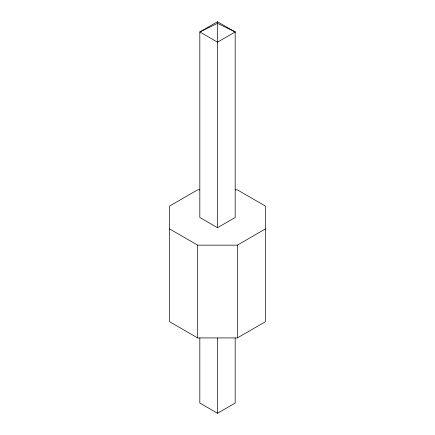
<?xml version="1.0" encoding="UTF-8"?>
<svg xmlns="http://www.w3.org/2000/svg" width="435" height="435" viewBox="0 0 435 435"><rect width="100%" height="100%" fill="white"/><g stroke="black" fill="none" stroke-linecap="round" stroke-linejoin="round"><path stroke-width="0.65" d="M217.5 21.75L199.823 31.956L199.823 217.5L217.5 227.706L235.177 217.5L235.177 31.956L217.5 21.75L217.5 227.706M169.606 228.951L197.664 245.15L237.336 245.15L265.393 228.951M199.681 189.85L197.664 189.85L169.606 206.049L169.606 321.726L197.664 337.924L237.336 337.924L265.393 321.726L265.393 206.049L237.336 189.85L235.319 189.85M199.823 338.038L199.823 403.044L217.5 413.25L235.177 403.044L235.177 338.038M237.336 245.15L237.336 337.924M217.5 338.082L217.5 413.25M197.664 245.15L197.664 337.924M235.177 31.956L217.5 42.162L199.823 31.956L217.533 23.343L235.177 31.956"/></g></svg>
